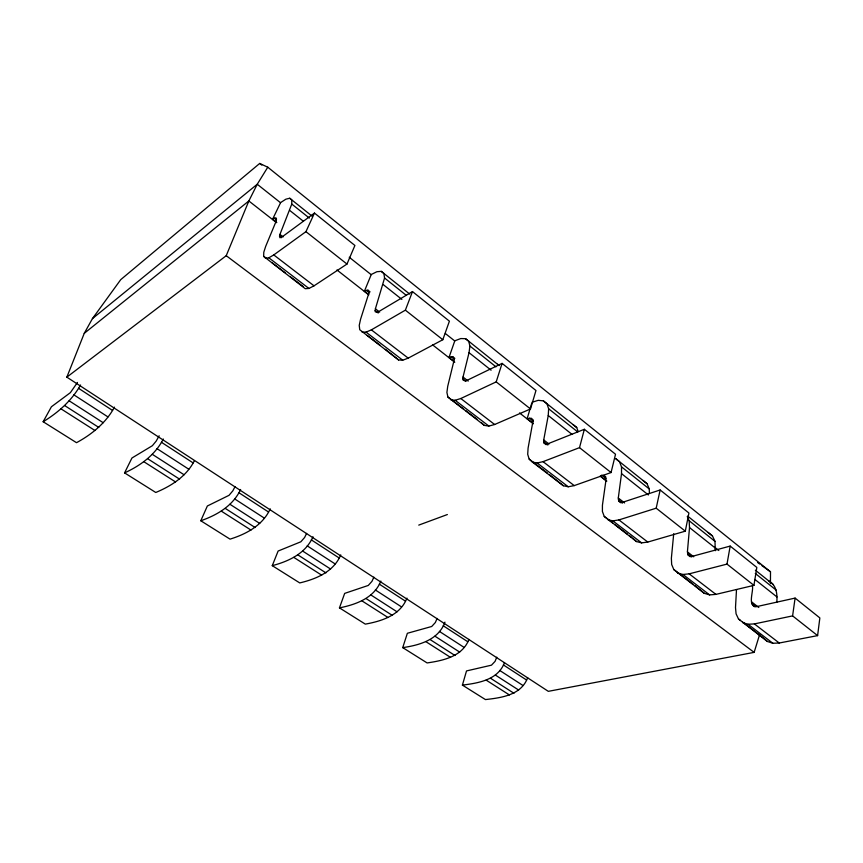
<?xml version="1.0" encoding="UTF-8"?>
<svg xmlns="http://www.w3.org/2000/svg" width="863" height="863" viewBox="0 0 863 863"><rect width="100%" height="100%" fill="white"/><g stroke="black" fill="none" stroke-linecap="round" stroke-linejoin="round"><path stroke-width="1.29" d="M272.568 219.288L280.637 202.557L285.901 199.17L289.72 198.242L291.748 199.903L291.77 204.067L279.936 234.423L279.925 237.746L282.352 236.721L314.477 213.075L354.909 245.47L346.98 264.056L314.024 285.826L308.911 288.447L305.232 288.695L263.657 256.354L263.776 252.266L265.685 246.365L275.804 222.018L276.451 218.404L275.75 217.81L272.568 219.288L276.775 222.578M770.432 583.582L770.508 571.824L267.778 167.206L259.709 163.431L120.744 279.634L92.449 318.609L84.25 333.345L66.85 377.153L548.318 691.339L754.143 652.374L759.656 634.424M776.786 602.309C777.52 594.488 776.581 585.125 768.879 580.993M736.506 589.548L735.503 607.552L736.074 613.809L738.491 618.954L767.358 641.468L772.86 643.259L779.257 643.011L817.606 635.621L819.85 617.919L795.093 598.091L757.121 606.506C746.678 607.034 753.884 591.22 752.396 585.826M531.64 403.55L527.153 418.695L531.133 418.307L532.989 421.047L528.091 448.102L527.703 454.305L529.17 459.105L532.395 462.093L563.377 485.75L568.253 486.775L574.24 485.61L611.058 472.546L615.524 454.24L584.359 429.278L548.091 443.701L546.408 444.111L544.078 443.064L543.722 439.936L548.242 415.513L548.641 408.771L546.959 403.765L543.399 400.874L538.275 400.324L532.018 402.287M715.276 550.723L714.985 541.338L712.471 535.966L708.145 532.493M673.723 533.668L671.371 558.253L671.673 564.51L673.82 569.569L704.294 593.323L709.634 594.898L715.923 594.38L753.938 585.362L756.829 567.433L730.174 546.085L692.579 556.247L690.799 556.452L688.167 555.103L687.412 551.878L689.515 527.584L689.17 520.767L687.25 516.506M448.997 357.476L452.762 356.775L454.305 359.332L447.724 386.311L446.905 392.449L447.929 397.077L484.326 425.405L488.879 426.074L494.639 424.499L530.508 408.954L535.966 390.508L502.093 363.377L466.861 380.432L465.243 380.961L463.129 380.119L463.021 377.055L469.041 352.676L469.904 346.02L468.685 341.241L465.545 338.684L460.777 338.555L454.812 340.788L448.997 357.476L454.175 361.532M605.804 476.926L603.755 475.319L605.869 478.221L605.912 480.551L602.428 505.243L602.406 511.489L604.24 516.43L636.484 541.565L641.619 542.881L647.779 542.061L685.298 531.166L688.922 513.032L660.141 489.979L623.097 502.126L621.36 502.428L618.868 501.22L618.296 498.027L621.522 473.647L621.511 466.851L619.451 461.662L615.535 458.501L647.067 483.733L649.278 488.976L649.375 493.517M817.606 635.621L792.601 615.891L795.093 598.091M753.938 585.362L727.002 564.1L730.174 546.085M364.413 291.219L367.908 290.162L369.084 292.481L360.561 319.299L359.235 325.34L359.742 329.731L398.577 359.947L402.741 360.195L408.21 358.134L442.816 339.72L449.407 321.176L412.482 291.586L378.598 311.683L377.066 312.363L375.222 311.748L375.405 308.792L384.564 278.015L383.895 273.506L381.263 271.36L376.915 271.716L371.273 274.488L364.413 291.219L368.62 294.52M607.8 519.666L612.827 520.874L618.933 519.914L656.193 508.188L660.141 489.979M532.395 462.093L537.142 462.989L543.043 461.651L579.515 447.649L584.359 429.278M527.66 677.692C521.328 695.125 501.392 697.789 485.438 699.569L462.406 685.114L466.516 670.929L491.489 665.168L495.082 661.36L496.764 657.175M450.745 399.774L455.146 400.281L460.799 398.512L496.203 381.878L502.093 363.377M468.954 639.375C462.417 656.538 443.258 660.583 427.109 662.935L402.73 647.617L407.358 633.28L431.716 626.484L435.351 622.525L437.12 618.415M406.958 598.113C400.292 615.265 381.878 621.144 365.319 624.122L339.461 607.876L344.671 593.388L368.285 585.438L371.975 581.317L373.884 577.142M362.061 332.072L366.041 332.136L371.37 329.86L405.373 310.162L412.482 291.586M340.756 554.887C333.744 571.673 316.354 579.008 299.741 582.924L272.266 565.664L278.123 551.036L300.853 541.791L304.596 537.509L306.602 533.399M66.85 377.153L226.225 255.696L248.846 200.971L257.239 184.251L267.778 167.206M270.248 508.836C262.805 525.243 246.527 534.014 230.033 539.138L200.788 520.756L207.357 505.998L229.029 495.319L232.827 490.842L235.006 486.678M462.406 685.114C478.447 683.118 498.091 679.904 504.499 662.579M265.373 258.264L268.835 257.8L273.776 254.93L305.944 231.662L314.477 213.075M402.73 647.617C419.494 645.233 438.598 639.785 444.963 622.137M194.369 460.766C186.44 476.354 171.467 485.912 155.772 492.482L124.574 472.881L131.942 458.005L152.373 445.707L156.225 441.036L159.137 435.783M339.461 607.876C356.052 604.553 374.067 598.081 380.863 581.079M272.266 565.664C288.857 561.295 305.804 553.388 312.989 536.743M114.499 407.131C105.966 422.805 92.039 434.283 76.505 442.687L43.15 421.737L51.413 406.764L70.378 392.654L77.465 382.428M200.788 520.756C217.185 515.082 232.999 505.75 240.626 489.494M124.574 472.881C140.529 465.599 155.157 454.898 163.334 439.019M43.15 421.737C58.306 412.514 71.769 400.529 80.572 384.984M92.449 318.609L257.239 184.251L280.551 202.74M84.25 333.345L248.846 200.971L276.451 222.589M418.749 525.114L447.358 514.542M677.66 573L682.924 574.478L689.17 573.841L727.002 564.1M742.568 622.547L748.016 624.251L754.37 623.906L792.601 615.891M60.982 408.835L94.952 430.508M143.851 461.716L175.567 481.953M221.284 511.123L250.971 530.065M293.808 557.39L321.662 575.157M361.877 600.821L388.048 617.52M425.88 641.662L450.518 657.379M486.171 680.13L509.418 694.952M64.714 405.599L98.76 427.401M147.789 458.792L179.58 479.148M225.394 508.49L255.135 527.53M298.059 555.017L325.944 572.881M366.236 598.674L392.438 615.459M430.335 639.72L455.006 655.513M490.702 678.372L513.97 693.28M69.137 400.799L103.226 422.73M152.287 454.305L184.099 474.779M229.946 504.283L259.72 523.431M302.654 551.058L330.561 569.019M370.863 594.952L397.077 611.824M434.974 636.204L459.655 652.083M495.351 675.06L518.62 690.022M73.873 394.855L107.94 416.905M156.969 448.631L188.76 469.202M234.574 498.857L264.315 518.102M307.217 545.869L335.092 563.906M375.351 589.968L401.543 606.916M439.407 631.414L464.057 647.369M499.709 670.443L522.956 685.481M78.511 388.285L112.503 410.421M161.413 442.266L193.139 462.924M238.846 492.687L268.522 512.007M311.327 539.871L339.148 557.983M379.321 584.143L405.459 601.166M443.226 625.761L467.822 641.77M503.409 664.942L526.603 680.044M757.66 562.547L759.796 564.089M761.943 565.643L770.508 571.824M226.225 255.696L754.143 652.374M263.657 256.354L265.793 257.994M272.223 262.891L285.06 272.697M290.41 276.786L303.258 286.592M367.217 335.437L380.033 345.222M385.373 349.299L398.577 359.947M447.929 397.077L463.593 409.04M465.686 410.626L477.163 419.396M529.17 459.105L547.25 472.913M549.375 474.542L563.377 485.75M604.24 516.43L612.698 522.902M614.812 524.51L627.509 534.208M629.623 535.826L631.748 537.444M673.82 569.569L692.913 584.154M695.039 585.772L704.294 593.323M738.491 618.954L740.54 620.529M742.601 622.094L763.194 637.822M268.835 257.8L308.911 288.447M366.041 332.136L402.741 360.195M455.146 400.281L488.879 426.074M537.142 462.989L568.253 486.775M612.827 520.874L641.619 542.881M682.924 574.478L709.634 594.898M748.016 624.251L772.86 643.259M273.776 254.93L314.024 285.826M371.37 329.86L408.21 358.134M460.799 398.512L494.639 424.499M543.043 461.651L574.24 485.61M618.933 519.914L647.779 542.061M689.17 573.841L715.923 594.38M754.37 623.906L779.257 643.011M279.936 234.423L283.129 236.904M375.405 308.792L379.644 312.104M463.021 377.055L468.21 381.101M543.722 439.936L549.008 444.046M618.296 498.027L624.607 502.946M687.412 551.878L693.744 556.797M751.651 601.921L758.814 607.498M279.407 236.106L281.478 237.713M375.049 310.518L378.231 312.999M462.805 378.814L465.923 381.241M543.636 441.705L547.865 445.006M618.318 499.817L622.525 503.097M687.52 553.668L691.748 556.959M751.835 603.712L755.934 606.905M544.078 443.064L546.203 444.715M618.868 501.22L620.972 502.859M688.167 555.103L690.271 556.743M752.558 605.168L754.607 606.765M367.908 290.162L370.022 291.823M452.762 356.775L454.833 358.404M531.133 418.307L533.194 419.925M274.412 218.123L276.516 219.774M366.387 290.27L369.558 292.751M451.09 356.71L454.208 359.148M529.343 418.091L533.453 421.317M601.856 474.974L605.955 478.188M527.153 418.695L533.312 423.517M600.626 476.236L606.765 481.047M336.958 269.968L368.803 294.909M432.492 344.79L454.779 362.244M519.537 412.956L533.334 423.765M600.206 476.139L606.581 481.123M305.944 231.662L346.98 264.056M405.373 310.162L442.816 339.72M496.203 381.878L530.508 408.954M579.515 447.649L611.058 472.546M656.193 508.188L685.298 531.166M349.235 257.25L371.198 274.671M445.33 333.496L454.747 340.971M714.64 547.196L718.825 550.518M289.731 210.432L303.258 221.155M383.161 284.553L401.878 299.396M469.041 352.676L491.101 370.184M548.242 415.513L572.115 434.456M621.522 473.647L648.393 494.963M689.515 527.584L715.459 548.167M754.877 579.44L776.959 596.959M291.77 204.067L309.332 218.069M384.564 278.015L406.257 295.308M469.904 346.02L495.998 366.829M548.641 408.771L577.541 431.802M621.511 466.851L649.278 488.976M689.17 520.767L714.985 541.338M755.276 573.442L776.204 590.13M289.72 198.242L312.266 216.289M381.263 271.36L409.623 294.024M465.545 338.684L498.782 365.276M543.399 400.874L576.732 427.541L578.199 431.608M687.671 516.128L712.471 535.966M755.373 570.216L773.421 584.661M259.709 163.431L261.813 165.113M643.032 480.464L647.067 483.733M573.01 424.542L576.732 427.541M497.53 364.251L499.192 365.588M764.025 638.544L767.358 641.468M632.806 538.253L636.484 541.565M481.338 422.59L484.326 425.405"/></g></svg>
